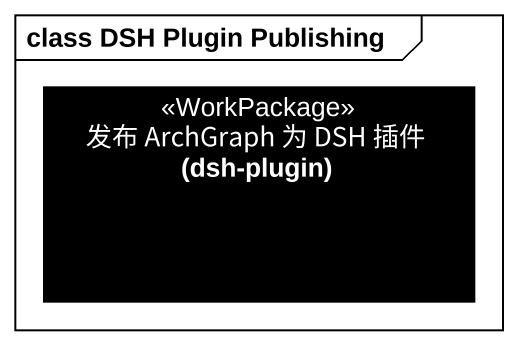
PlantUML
@startuml
mainframe class DSH Plugin Publishing
hide circle
hide empty members
class "发布 ArchGraph 为 DSH 插件 (dsh-plugin)" as 发布_ArchGraph_为_DSH_插件_dsh <<WorkPackage>> #000000
@enduml
